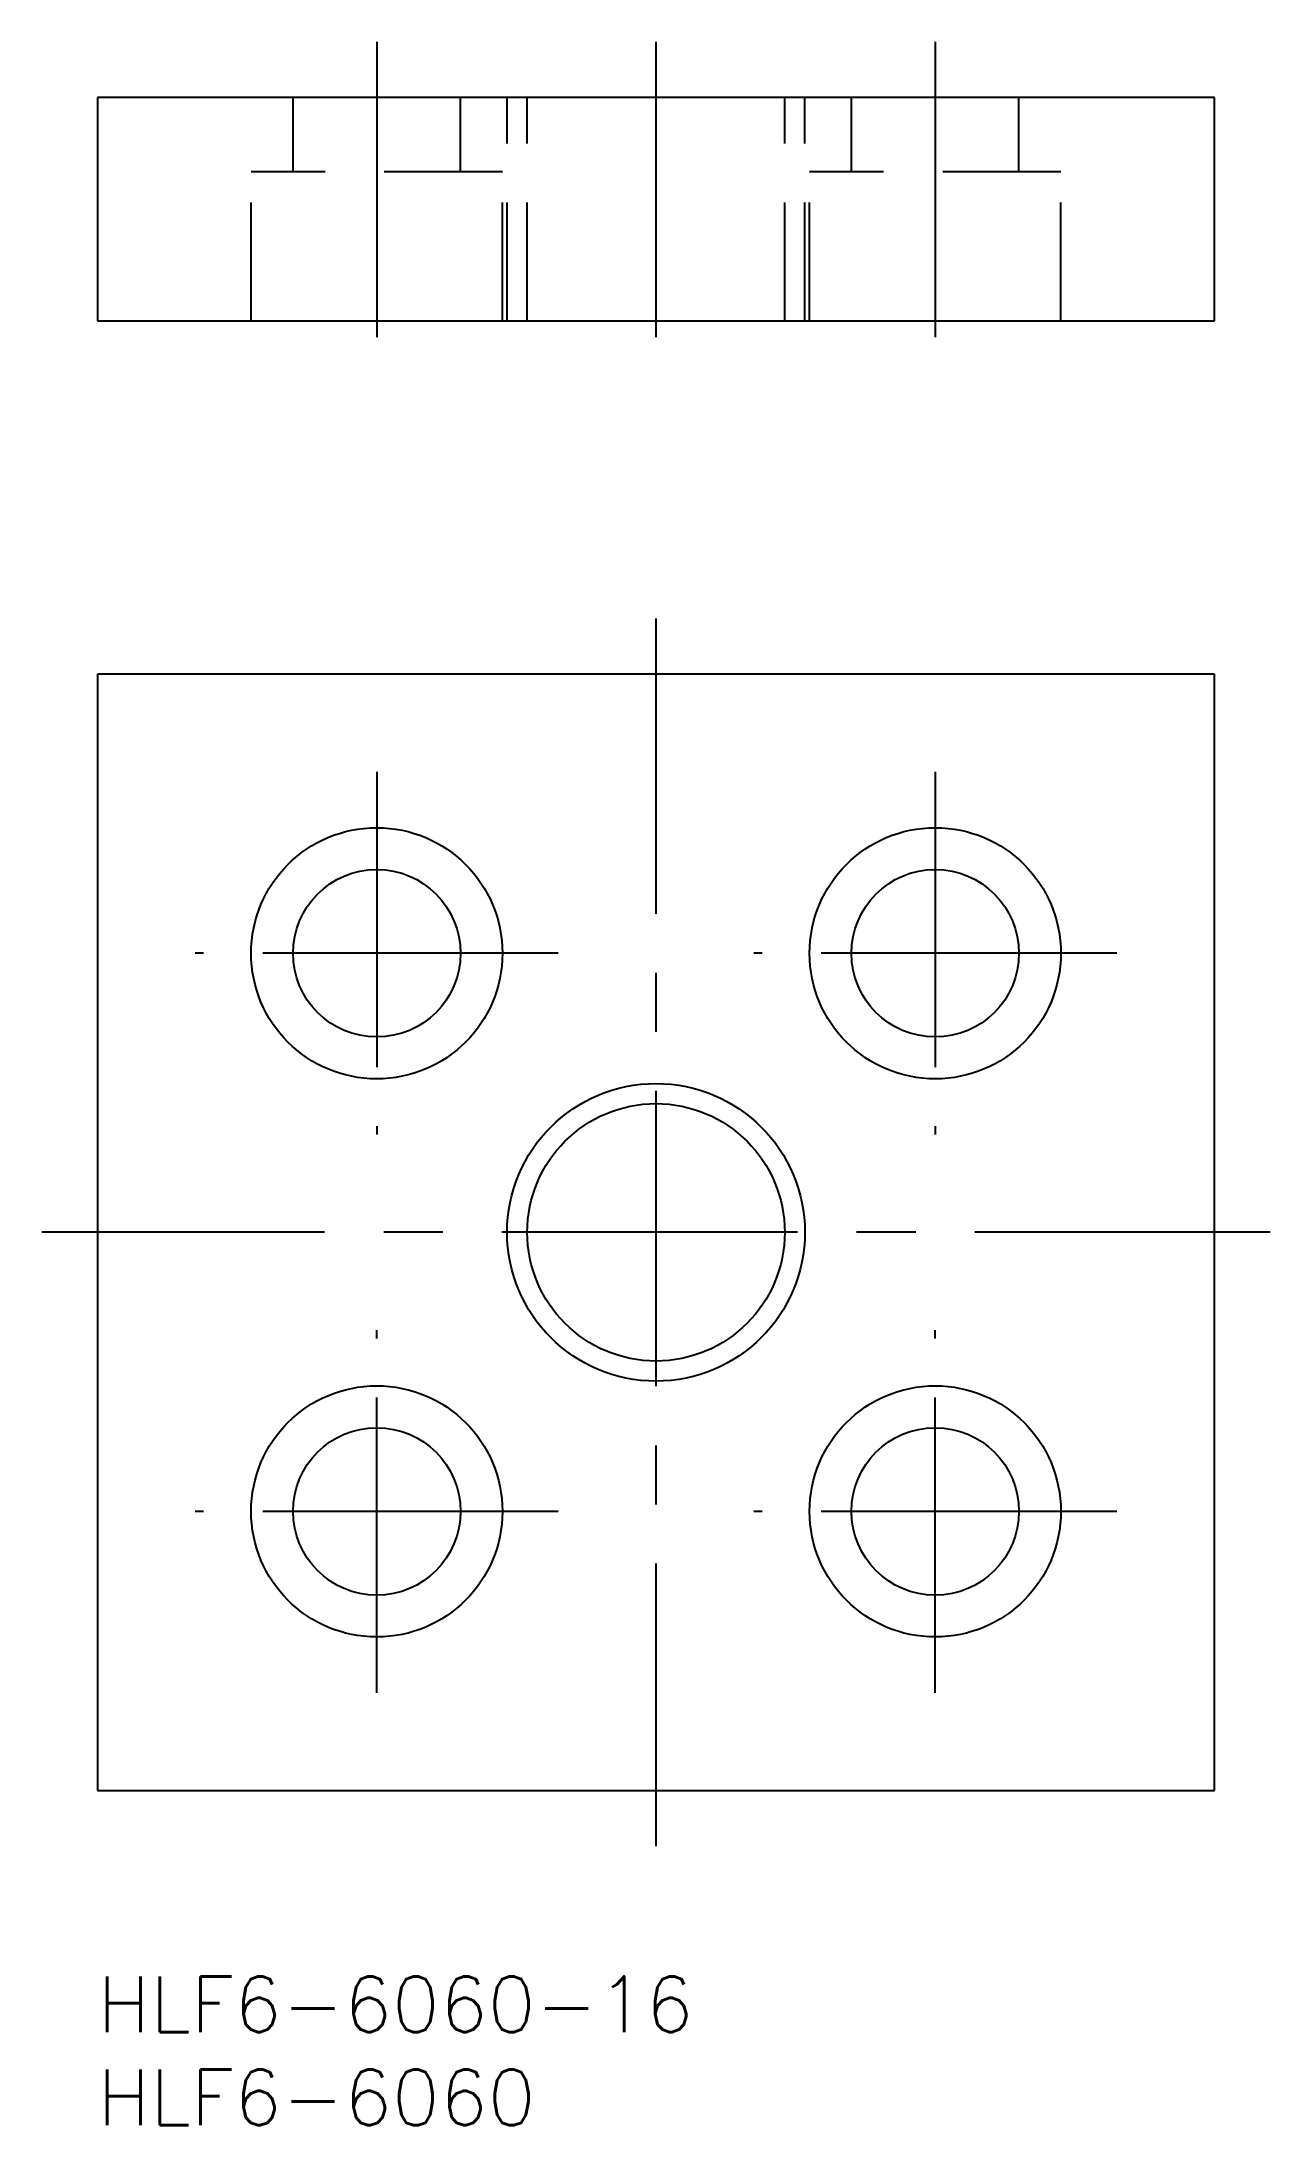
# Model space of a CAD drawing. Extents: x -3 to 63, y -8 to 104.
import ezdxf

# ---------------------------------------------------------------- set-up
doc = ezdxf.new("R2010")
doc.units = 0
doc.header["$LTSCALE"] = 0.5
doc.linetypes.add('CENTER', pattern=[50.8, 31.75, -6.35, 6.35, -6.35])
doc.linetypes.add('DASHED', pattern=[19.05, 12.7, -6.35])
for name, color, linetype in [('MSM_CENTER', 1, 'CENTER'), ('MSM_CONTINUOUS', 7, 'CONTINUOUS'), ('MSM_DASHED', 4, 'DASHED'), ('MSM_NARROW', 5, 'CONTINUOUS'), ('MSM_PART_NUMBER', 7, 'CONTINUOUS')]:
    doc.layers.add(name, color=color, linetype=linetype)
doc.styles.get("Standard").update_dxf_attribs({"font": 'txt.shx', "height": 3, "bigfont": 'bigfont.shx'})

# ---------------------------------------------------------------- blocks, each defined once
blk = doc.blocks.new('*U2')
at = {"layer": 'MSM_PART_NUMBER'}
blk.add_text('HLF6-6060-16', height=3, dxfattribs=at).set_placement((0, -3))
blk = doc.blocks.new('*U3')
at = {"layer": 'MSM_PART_NUMBER'}
blk.add_text('HLF6-6060', height=3, dxfattribs=at).set_placement((0, -8))

msp = doc.modelspace()

# ---------------------------------------------------------------- linework, layer by layer
at = {"layer": 'MSM_CENTER', "linetype": 'CENTER'}
for p, q in [((15, 104), (15, 86)), ((30, 104), (30, 86)), ((45, 104), (45, 86)), ((30, 73), (30, 7)), ((15, 64.75), (15, 45.25)), ((45, 64.75), (45, 45.25)), ((24.75, 55), (5.25, 55)), ((54.75, 55), (35.25, 55)), ((63, 40), (-3, 40)), ((15, 15.25), (15, 34.75)), ((45, 15.25), (45, 34.75)), ((24.75, 25), (5.25, 25)), ((54.75, 25), (35.25, 25))]:
    msp.add_line(p, q, dxfattribs=at)
at = {"layer": 'MSM_CONTINUOUS'}
for p, q in [((60, 101), (0, 101)), ((0, 101), (0, 89)), ((60, 89), (60, 101)), ((0, 89), (60, 89)), ((60, 70), (0, 70)), ((0, 70), (0, 10)), ((60, 10), (60, 70)), ((0, 10), (60, 10))]:
    msp.add_line(p, q, dxfattribs=at)
for centre, radius in [((15, 55), 6.75), ((45, 55), 6.75), ((15, 55), 4.5), ((45, 55), 4.5), ((30, 40), 6.9175), ((15, 25), 6.75), ((45, 25), 6.75), ((15, 25), 4.5), ((45, 25), 4.5)]:
    msp.add_circle(centre, radius, dxfattribs=at)
at = {"layer": 'MSM_DASHED'}
for p, q in [((10.5, 97), (10.5, 101)), ((19.5, 97), (19.5, 101)), ((22, 89), (22, 101)), ((23.0825, 89), (23.0825, 101)), ((36.9175, 89), (36.9175, 101)), ((38, 89), (38, 101)), ((40.5, 97), (40.5, 101)), ((49.5, 97), (49.5, 101)), ((8.25, 89), (8.25, 97)), ((21.75, 97), (8.25, 97)), ((21.75, 89), (21.75, 97)), ((38.25, 89), (38.25, 97)), ((51.75, 97), (38.25, 97)), ((51.75, 89), (51.75, 97))]:
    msp.add_line(p, q, dxfattribs=at)
at = {"layer": 'MSM_NARROW'}
msp.add_circle((30, 40), 8, dxfattribs=at)

# ---------------------------------------------------------------- block references
at = {"layer": 'MSM_CONTINUOUS'}
for name in ['*U2', '*U3']:
    msp.add_blockref(name, (0, 0), dxfattribs=at)

doc.saveas('drawing.dxf')
